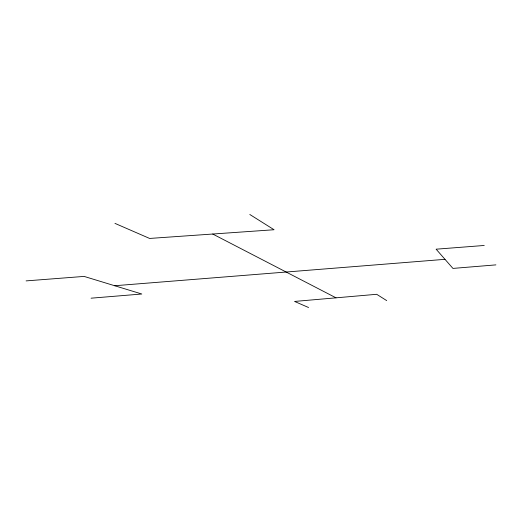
<?xml version="1.0" encoding="UTF-8"?>
<svg xmlns="http://www.w3.org/2000/svg" width="522" height="522" viewBox="0 0 522 522"><rect width="100%" height="100%" fill="white"/><g stroke="black" fill="none" stroke-linecap="round" stroke-linejoin="round"><path stroke-width="0.78" d="M91.069 298.186L141.814 294.01L84.107 276.412L26.1 280.895M495.9 264.876L452.939 268.412L436.118 249.19L484.233 245.47M114.683 285.736L444.992 259.33M114.957 223.377L149.618 238.443L274.063 229.739L249.803 214.477M308.574 307.523L294.565 301.435L376.675 294.297L386.698 300.6M212.728 234.032L336.018 297.827"/></g></svg>
